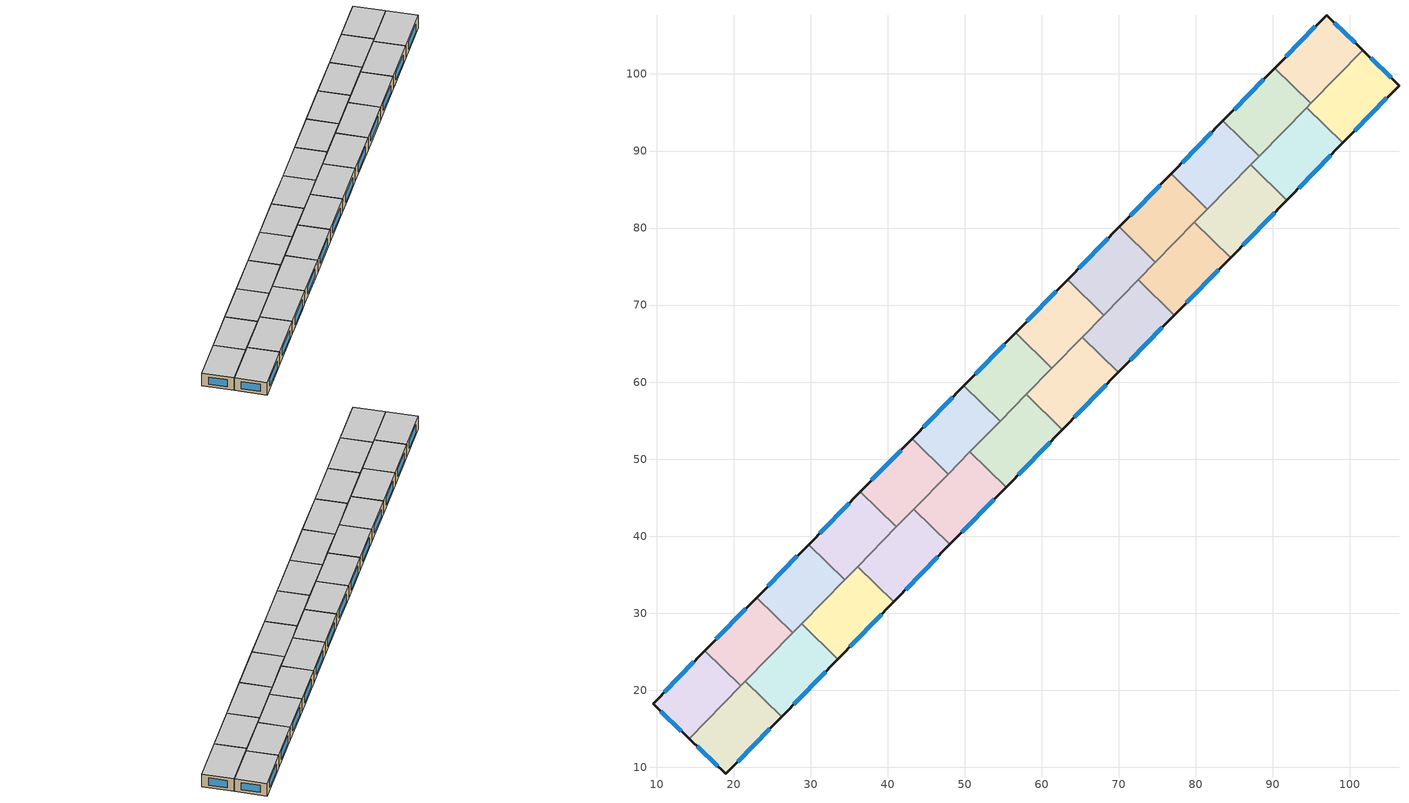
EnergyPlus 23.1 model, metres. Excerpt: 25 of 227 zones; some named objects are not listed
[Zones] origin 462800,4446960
b34ba2d606779dca_F2_dwelling_0
 floor to b34ba2d606779dca_F1_dwelling_0 (EU_floor_Construction): 101.67,103.07 94.93,96.19 90.25,100.77 96.97,107.64 z6
 wall outside (EU_wall_Construction): 101.67,103.07 96.97,107.64 90.25,100.77 z6:9
 wall to b34ba2d606779dca_F2_dwelling_1 (EU_wall_Construction): 90.25,100.77 94.93,96.19 z6:9
 wall to b34ba2d606779dca_F2_dwelling_13 (EU_wall_Construction): 94.93,96.19 101.67,103.07 z6:9
 window (EU_Window_Construction): 95.53,106.17 91.69,102.24 / 100.66,104.05 97.97,106.66 z6.64:8.36
 ceiling to b34ba2d606779dca_F3_dwelling_0 (EU_floor_Construction): 94.93,96.19 101.67,103.07 96.97,107.64 90.25,100.77 z9
b34ba2d606779dca_F2_dwelling_1
 floor to b34ba2d606779dca_F1_dwelling_1 (EU_floor_Construction): 94.93,96.19 88.21,89.31 83.52,93.9 90.25,100.77 z6
 wall outside (EU_wall_Construction): 90.25,100.77 83.52,93.9 z6:9
 wall to b34ba2d606779dca_F2_dwelling_2 (EU_wall_Construction): 83.52,93.9 88.21,89.31 z6:9
 wall to b34ba2d606779dca_F2_dwelling_14 (EU_wall_Construction): 88.21,89.31 94.39,95.63 z6:9
 wall to b34ba2d606779dca_F2_dwelling_13 (EU_wall_Construction): 94.39,95.63 94.93,96.19 z6:9
 window (EU_Window_Construction): 88.81,99.3 84.96,95.37 z6.64:8.36
 ceiling to b34ba2d606779dca_F3_dwelling_1 (EU_floor_Construction): 88.21,89.31 94.93,96.19 90.25,100.77 83.52,93.9 z9
b34ba2d606779dca_F2_dwelling_10
 floor to b34ba2d606779dca_F1_dwelling_10 (EU_floor_Construction): 34.41,34.32 27.68,27.45 22.99,32.03 29.72,38.91 z6
 wall outside (EU_wall_Construction): 29.72,38.91 22.99,32.03 z6:9
 wall to b34ba2d606779dca_F2_dwelling_9 (EU_wall_Construction): 34.41,34.32 29.72,38.91 z6:9
 wall to b34ba2d606779dca_F2_dwelling_11 (EU_wall_Construction): 22.99,32.03 27.68,27.45 z6:9
 wall to b34ba2d606779dca_F2_dwelling_22 (EU_wall_Construction): 28.82,28.61 34.41,34.32 z6:9
 wall to b34ba2d606779dca_F2_dwelling_23 (EU_wall_Construction): 27.68,27.45 28.82,28.61 z6:9
 window (EU_Window_Construction): 28.28,37.43 24.43,33.5 z6.64:8.36
 ceiling to b34ba2d606779dca_F3_dwelling_10 (EU_floor_Construction): 27.68,27.45 34.41,34.32 29.72,38.91 22.99,32.03 z9
b34ba2d606779dca_F2_dwelling_11
 floor to b34ba2d606779dca_F1_dwelling_11 (EU_floor_Construction): 27.68,27.45 20.96,20.57 16.27,25.16 22.99,32.03 z6
 wall outside (EU_wall_Construction): 22.99,32.03 16.27,25.16 z6:9
 wall to b34ba2d606779dca_F2_dwelling_12 (EU_wall_Construction): 16.27,25.16 20.96,20.57 z6:9
 wall to b34ba2d606779dca_F2_dwelling_23 (EU_wall_Construction): 21.54,21.17 27.68,27.45 z6:9
 wall to b34ba2d606779dca_F2_dwelling_24 (EU_wall_Construction): 20.96,20.57 21.54,21.17 z6:9
 window (EU_Window_Construction): 21.55,30.56 17.71,26.63 z6.64:8.36
 ceiling to b34ba2d606779dca_F3_dwelling_11 (EU_floor_Construction): 20.96,20.57 27.68,27.45 22.99,32.03 16.27,25.16 z9
b34ba2d606779dca_F2_dwelling_12
 floor to b34ba2d606779dca_F1_dwelling_12 (EU_floor_Construction): 20.96,20.57 14.24,13.71 9.53,18.27 16.27,25.16 z6
 wall outside (EU_wall_Construction): 16.27,25.16 9.53,18.27 14.24,13.71 z6:9
 wall to b34ba2d606779dca_F2_dwelling_24 (EU_wall_Construction): 14.24,13.71 20.96,20.57 z6:9
 window (EU_Window_Construction): 10.54,17.29 13.23,14.69 / 14.83,23.68 10.97,19.75 z6.64:8.36
 ceiling to b34ba2d606779dca_F3_dwelling_12 (EU_floor_Construction): 14.24,13.71 20.96,20.57 16.27,25.16 9.53,18.27 z9
b34ba2d606779dca_F2_dwelling_13
 floor to b34ba2d606779dca_F1_dwelling_13 (EU_floor_Construction): 106.37,98.5 99.64,91.62 94.95,96.21 101.67,103.07 z6
 floor to b34ba2d606779dca_F1_dwelling_14 (EU_floor_Construction): 99.64,91.62 99.08,91.05 94.39,95.63 94.95,96.21 z6
 wall outside (EU_wall_Construction): 99.08,91.05 106.37,98.5 101.67,103.07 z6:9
 wall to b34ba2d606779dca_F2_dwelling_14 (EU_wall_Construction): 94.39,95.63 99.08,91.05 z6:9
 window (EU_Window_Construction): 105.36,99.48 102.68,102.09 / 100.64,92.64 104.81,96.91 z6.64:8.36
 ceiling to b34ba2d606779dca_F3_dwelling_13 (EU_floor_Construction): 99.08,91.05 106.37,98.5 101.67,103.07 94.39,95.63 z9
b34ba2d606779dca_F2_dwelling_14
 floor to b34ba2d606779dca_F1_dwelling_15 (EU_floor_Construction): 92.91,84.75 91.79,83.6 87.11,88.19 88.23,89.33 z6
 floor adiabatic (EU_floor_Construction): 99.08,91.05 92.91,84.75 88.23,89.33 87.11,88.19 94.39,95.63 z6
 wall outside (EU_wall_Construction): 91.79,83.6 99.08,91.05 z6:9
 wall to b34ba2d606779dca_F2_dwelling_15 (EU_wall_Construction): 87.11,88.19 91.79,83.6 z6:9
 wall to b34ba2d606779dca_F2_dwelling_2 (EU_wall_Construction): 88.21,89.31 87.11,88.19 z6:9
 window (EU_Window_Construction): 93.35,85.2 97.52,89.45 z6.64:8.36
 ceiling to b34ba2d606779dca_F3_dwelling_14 (EU_floor_Construction): 91.79,83.6 99.08,91.05 94.39,95.63 87.11,88.19 z9
b34ba2d606779dca_F2_dwelling_15
 floor to b34ba2d606779dca_F1_dwelling_15 (EU_floor_Construction): 91.79,83.6 86.19,77.87 81.5,82.46 87.11,88.19 z6
 floor to b34ba2d606779dca_F1_dwelling_16 (EU_floor_Construction): 86.19,77.87 84.51,76.16 79.82,80.74 81.5,82.46 z6
 wall outside (EU_wall_Construction): 84.51,76.16 91.79,83.6 z6:9
 wall to b34ba2d606779dca_F2_dwelling_16 (EU_wall_Construction): 79.82,80.74 84.51,76.16 z6:9
 wall to b34ba2d606779dca_F2_dwelling_2 (EU_wall_Construction): 87.11,88.19 81.48,82.44 z6:9
 wall to b34ba2d606779dca_F2_dwelling_3 (EU_wall_Construction): 81.48,82.44 79.82,80.74 z6:9
 window (EU_Window_Construction): 86.07,77.75 90.23,82.01 z6.64:8.36
 ceiling to b34ba2d606779dca_F3_dwelling_15 (EU_floor_Construction): 84.51,76.16 91.79,83.6 87.11,88.19 79.82,80.74 z9
b34ba2d606779dca_F2_dwelling_16
 floor to b34ba2d606779dca_F1_dwelling_16 (EU_floor_Construction): 84.51,76.16 79.46,71 74.78,75.59 79.82,80.74 z6
 floor to b34ba2d606779dca_F1_dwelling_17 (EU_floor_Construction): 79.46,71 77.22,68.71 72.54,73.29 74.78,75.59 z6
 wall outside (EU_wall_Construction): 77.22,68.71 84.51,76.16 z6:9
 wall to b34ba2d606779dca_F2_dwelling_17 (EU_wall_Construction): 72.54,73.29 77.22,68.71 z6:9
 wall to b34ba2d606779dca_F2_dwelling_3 (EU_wall_Construction): 79.82,80.74 74.76,75.57 z6:9
 wall to b34ba2d606779dca_F2_dwelling_4 (EU_wall_Construction): 74.76,75.57 72.54,73.29 z6:9
 window (EU_Window_Construction): 78.78,70.3 82.95,74.56 z6.64:8.36
 ceiling to b34ba2d606779dca_F3_dwelling_16 (EU_floor_Construction): 77.22,68.71 84.51,76.16 79.82,80.74 72.54,73.29 z9
b34ba2d606779dca_F2_dwelling_17
 floor to b34ba2d606779dca_F1_dwelling_17 (EU_floor_Construction): 77.22,68.71 72.74,64.13 68.05,68.71 72.54,73.29 z6
 floor to b34ba2d606779dca_F1_dwelling_18 (EU_floor_Construction): 72.74,64.13 69.94,61.26 65.25,65.85 68.05,68.71 z6
 wall outside (EU_wall_Construction): 69.94,61.26 77.22,68.71 z6:9
 wall to b34ba2d606779dca_F2_dwelling_18 (EU_wall_Construction): 65.25,65.85 69.94,61.26 z6:9
 wall to b34ba2d606779dca_F2_dwelling_4 (EU_wall_Construction): 72.54,73.29 68.03,68.69 z6:9
 wall to b34ba2d606779dca_F2_dwelling_5 (EU_wall_Construction): 68.03,68.69 65.25,65.85 z6:9
 window (EU_Window_Construction): 71.5,62.86 75.66,67.11 z6.64:8.36
 ceiling to b34ba2d606779dca_F3_dwelling_17 (EU_floor_Construction): 69.94,61.26 77.22,68.71 72.54,73.29 65.25,65.85 z9
b34ba2d606779dca_F2_dwelling_18
 floor to b34ba2d606779dca_F1_dwelling_18 (EU_floor_Construction): 69.94,61.26 66.02,57.25 61.33,61.84 65.25,65.85 z6
 floor to b34ba2d606779dca_F1_dwelling_19 (EU_floor_Construction): 66.02,57.25 62.65,53.82 57.97,58.4 61.33,61.84 z6
 wall outside (EU_wall_Construction): 62.65,53.82 69.94,61.26 z6:9
 wall to b34ba2d606779dca_F2_dwelling_19 (EU_wall_Construction): 57.97,58.4 62.65,53.82 z6:9
 wall to b34ba2d606779dca_F2_dwelling_5 (EU_wall_Construction): 65.25,65.85 61.31,61.82 z6:9
 wall to b34ba2d606779dca_F2_dwelling_6 (EU_wall_Construction): 61.31,61.82 57.97,58.4 z6:9
 window (EU_Window_Construction): 64.21,55.41 68.38,59.67 z6.64:8.36
 ceiling to b34ba2d606779dca_F3_dwelling_18 (EU_floor_Construction): 62.65,53.82 69.94,61.26 65.25,65.85 57.97,58.4 z9
b34ba2d606779dca_F2_dwelling_19
 floor to b34ba2d606779dca_F1_dwelling_19 (EU_floor_Construction): 62.65,53.82 59.29,50.38 54.6,54.96 57.97,58.4 z6
 floor to b34ba2d606779dca_F1_dwelling_20 (EU_floor_Construction): 59.29,50.38 55.37,46.37 50.68,50.95 54.6,54.96 z6
 wall outside (EU_wall_Construction): 55.37,46.37 62.65,53.82 z6:9
 wall to b34ba2d606779dca_F2_dwelling_20 (EU_wall_Construction): 50.68,50.96 55.37,46.37 z6:9
 wall to b34ba2d606779dca_F2_dwelling_7 (EU_wall_Construction): 54.58,54.94 50.68,50.96 z6:9
 wall to b34ba2d606779dca_F2_dwelling_6 (EU_wall_Construction): 57.97,58.4 54.58,54.94 z6:9
 window (EU_Window_Construction): 56.93,47.97 61.09,52.22 z6.64:8.36
 ceiling to b34ba2d606779dca_F3_dwelling_19 (EU_floor_Construction): 55.37,46.37 62.65,53.82 57.97,58.4 50.68,50.96 z9
b34ba2d606779dca_F2_dwelling_2
 floor to b34ba2d606779dca_F1_dwelling_2 (EU_floor_Construction): 88.21,89.31 81.48,82.44 76.8,87.03 83.52,93.9 z6
 wall outside (EU_wall_Construction): 83.52,93.9 76.8,87.03 z6:9
 wall to b34ba2d606779dca_F2_dwelling_3 (EU_wall_Construction): 76.8,87.03 81.48,82.44 z6:9
 window (EU_Window_Construction): 82.08,92.43 78.24,88.5 z6.64:8.36
 ceiling to b34ba2d606779dca_F3_dwelling_2 (EU_floor_Construction): 81.48,82.44 88.21,89.31 83.52,93.9 76.8,87.03 z9
b34ba2d606779dca_F2_dwelling_20
 floor to b34ba2d606779dca_F1_dwelling_20 (EU_floor_Construction): 55.37,46.37 52.56,43.51 47.88,48.09 50.68,50.95 z6
 floor to b34ba2d606779dca_F1_dwelling_21 (EU_floor_Construction): 52.56,43.51 48.08,38.92 43.4,43.51 47.88,48.09 z6
 wall outside (EU_wall_Construction): 48.08,38.92 55.37,46.37 z6:9
 wall to b34ba2d606779dca_F2_dwelling_21 (EU_wall_Construction): 43.4,43.51 48.08,38.92 z6:9
 wall to b34ba2d606779dca_F2_dwelling_8 (EU_wall_Construction): 47.86,48.07 43.4,43.51 z6:9
 wall to b34ba2d606779dca_F2_dwelling_7 (EU_wall_Construction): 50.68,50.95 47.86,48.07 z6:9
 window (EU_Window_Construction): 49.64,40.52 53.81,44.78 z6.64:8.36
 ceiling to b34ba2d606779dca_F3_dwelling_20 (EU_floor_Construction): 48.08,38.92 55.37,46.37 50.68,50.96 43.4,43.51 z9
b34ba2d606779dca_F2_dwelling_21
 floor to b34ba2d606779dca_F1_dwelling_22 (EU_floor_Construction): 45.84,36.63 40.79,31.48 36.11,36.06 41.15,41.22 z6
 floor to b34ba2d606779dca_F1_dwelling_21 (EU_floor_Construction): 48.08,38.92 45.84,36.63 41.15,41.22 43.4,43.51 z6
 wall outside (EU_wall_Construction): 40.79,31.48 48.08,38.92 z6:9
 wall to b34ba2d606779dca_F2_dwelling_22 (EU_wall_Construction): 36.11,36.06 40.79,31.48 z6:9
 wall to b34ba2d606779dca_F2_dwelling_9 (EU_wall_Construction): 41.13,41.19 36.11,36.06 z6:9
 wall to b34ba2d606779dca_F2_dwelling_8 (EU_wall_Construction): 43.39,43.51 41.13,41.2 z6:9
 window (EU_Window_Construction): 42.36,33.07 46.52,37.33 z6.64:8.36
 ceiling to b34ba2d606779dca_F3_dwelling_21 (EU_floor_Construction): 40.79,31.48 48.08,38.92 43.4,43.51 36.11,36.06 z9
b34ba2d606779dca_F2_dwelling_22
 floor to b34ba2d606779dca_F1_dwelling_22 (EU_floor_Construction): 40.79,31.48 39.11,29.76 34.43,34.34 36.11,36.06 z6
 floor to b34ba2d606779dca_F1_dwelling_23 (EU_floor_Construction): 39.11,29.76 33.51,24.03 28.82,28.61 34.43,34.34 z6
 wall outside (EU_wall_Construction): 33.51,24.03 40.79,31.48 z6:9
 wall to b34ba2d606779dca_F2_dwelling_23 (EU_wall_Construction): 28.82,28.61 33.51,24.03 z6:9
 wall to b34ba2d606779dca_F2_dwelling_9 (EU_wall_Construction): 36.11,36.06 34.41,34.32 z6:9
 window (EU_Window_Construction): 35.07,25.62 39.23,29.88 z6.64:8.36
 ceiling to b34ba2d606779dca_F3_dwelling_22 (EU_floor_Construction): 33.51,24.03 40.79,31.48 36.11,36.06 28.82,28.61 z9
b34ba2d606779dca_F2_dwelling_23
 floor to b34ba2d606779dca_F1_dwelling_24 (EU_floor_Construction): 32.39,22.88 26.22,16.58 21.54,21.17 27.7,27.47 z6
 floor to b34ba2d606779dca_F1_dwelling_23 (EU_floor_Construction): 33.51,24.03 32.39,22.88 27.7,27.47 28.82,28.61 z6
 wall outside (EU_wall_Construction): 26.22,16.58 33.51,24.03 z6:9
 wall to b34ba2d606779dca_F2_dwelling_24 (EU_wall_Construction): 21.54,21.17 26.22,16.58 z6:9
 window (EU_Window_Construction): 27.78,18.18 31.95,22.43 z6.64:8.36
 ceiling to b34ba2d606779dca_F3_dwelling_23 (EU_floor_Construction): 26.22,16.58 33.51,24.03 28.82,28.61 21.54,21.17 z9
b34ba2d606779dca_F2_dwelling_24
 floor to b34ba2d606779dca_F1_dwelling_25 (EU_floor_Construction): 25.66,16.01 18.95,9.15 14.24,13.71 20.98,20.59 z6
 floor to b34ba2d606779dca_F1_dwelling_24 (EU_floor_Construction): 26.22,16.58 25.66,16.01 20.98,20.59 21.54,21.17 z6
 wall outside (EU_wall_Construction): 14.24,13.71 18.95,9.15 26.22,16.58 z6:9
 window (EU_Window_Construction): 20.51,10.74 24.66,14.99 / 15.25,12.73 17.94,10.12 z6.64:8.36
 ceiling to b34ba2d606779dca_F3_dwelling_24 (EU_floor_Construction): 18.95,9.15 26.22,16.58 21.54,21.17 14.24,13.71 z9
b34ba2d606779dca_F2_dwelling_3
 floor to b34ba2d606779dca_F1_dwelling_3 (EU_floor_Construction): 81.48,82.44 74.76,75.57 70.07,80.15 76.8,87.03 z6
 wall outside (EU_wall_Construction): 76.8,87.03 70.07,80.15 z6:9
 wall to b34ba2d606779dca_F2_dwelling_4 (EU_wall_Construction): 70.07,80.15 74.76,75.57 z6:9
 window (EU_Window_Construction): 75.36,85.55 71.51,81.62 z6.64:8.36
 ceiling to b34ba2d606779dca_F3_dwelling_3 (EU_floor_Construction): 74.76,75.57 81.48,82.44 76.8,87.03 70.07,80.15 z9
b34ba2d606779dca_F2_dwelling_4
 floor to b34ba2d606779dca_F1_dwelling_4 (EU_floor_Construction): 74.76,75.57 68.03,68.69 63.35,73.28 70.07,80.15 z6
 wall outside (EU_wall_Construction): 70.07,80.15 63.35,73.28 z6:9
 wall to b34ba2d606779dca_F2_dwelling_5 (EU_wall_Construction): 63.35,73.28 68.03,68.69 z6:9
 window (EU_Window_Construction): 68.63,78.68 64.79,74.75 z6.64:8.36
 ceiling to b34ba2d606779dca_F3_dwelling_4 (EU_floor_Construction): 68.03,68.69 74.76,75.57 70.07,80.15 63.35,73.28 z9
b34ba2d606779dca_F2_dwelling_5
 floor to b34ba2d606779dca_F1_dwelling_5 (EU_floor_Construction): 68.03,68.69 61.31,61.82 56.62,66.4 63.35,73.28 z6
 wall outside (EU_wall_Construction): 63.35,73.28 56.62,66.4 z6:9
 wall to b34ba2d606779dca_F2_dwelling_6 (EU_wall_Construction): 56.62,66.4 61.31,61.82 z6:9
 window (EU_Window_Construction): 61.91,71.8 58.06,67.87 z6.64:8.36
 ceiling to b34ba2d606779dca_F3_dwelling_5 (EU_floor_Construction): 61.31,61.82 68.03,68.69 63.35,73.28 56.62,66.4 z9
b34ba2d606779dca_F2_dwelling_6
 floor to b34ba2d606779dca_F1_dwelling_6 (EU_floor_Construction): 61.31,61.82 54.58,54.94 49.9,59.53 56.62,66.4 z6
 wall outside (EU_wall_Construction): 56.62,66.4 49.9,59.53 z6:9
 wall to b34ba2d606779dca_F2_dwelling_7 (EU_wall_Construction): 49.9,59.53 54.58,54.94 z6:9
 window (EU_Window_Construction): 55.18,64.93 51.34,61 z6.64:8.36
 ceiling to b34ba2d606779dca_F3_dwelling_6 (EU_floor_Construction): 54.58,54.94 61.31,61.82 56.62,66.4 49.9,59.53 z9
b34ba2d606779dca_F2_dwelling_7
 floor to b34ba2d606779dca_F1_dwelling_7 (EU_floor_Construction): 54.58,54.94 47.86,48.07 43.17,52.65 49.9,59.53 z6
 wall outside (EU_wall_Construction): 49.9,59.53 43.17,52.65 z6:9
 wall to b34ba2d606779dca_F2_dwelling_8 (EU_wall_Construction): 43.17,52.65 47.86,48.07 z6:9
 window (EU_Window_Construction): 48.46,58.06 44.61,54.13 z6.64:8.36
 ceiling to b34ba2d606779dca_F3_dwelling_7 (EU_floor_Construction): 47.86,48.07 54.58,54.94 49.9,59.53 43.17,52.65 z9
b34ba2d606779dca_F2_dwelling_8
 floor to b34ba2d606779dca_F1_dwelling_8 (EU_floor_Construction): 47.86,48.07 41.13,41.2 36.45,45.78 43.17,52.65 z6
 wall outside (EU_wall_Construction): 43.17,52.65 36.45,45.78 z6:9
 wall to b34ba2d606779dca_F2_dwelling_9 (EU_wall_Construction): 36.45,45.78 41.13,41.2 z6:9
 window (EU_Window_Construction): 41.73,51.18 37.89,47.25 z6.64:8.36
 ceiling to b34ba2d606779dca_F3_dwelling_8 (EU_floor_Construction): 41.13,41.2 47.86,48.07 43.17,52.65 36.45,45.78 z9
b34ba2d606779dca_F2_dwelling_9
 floor to b34ba2d606779dca_F1_dwelling_9 (EU_floor_Construction): 41.13,41.2 34.41,34.32 29.72,38.91 36.45,45.78 z6
 wall outside (EU_wall_Construction): 36.45,45.78 29.72,38.91 z6:9
 window (EU_Window_Construction): 35,44.31 31.16,40.38 z6.64:8.36
 ceiling to b34ba2d606779dca_F3_dwelling_9 (EU_floor_Construction): 34.41,34.32 41.13,41.2 36.45,45.78 29.72,38.91 z9
[Building]
EU S2 Campaign: North Axis=0; Terrain=City; Solar Distribution=FullExterior
[Site:Location]
Yerevan-Zvartnots.Intl.AP: Latitude=40.15; Longitude=44.383; Time Zone=4; Elevation=854
[SizingPeriod:WeatherFileDays]
AnnualSizingPeriod: Begin Month=1; Begin Day of Month=1; End Month=12; End Day of Month=31; Day of Week for Start Day=Monday; Use Weather File Daylight Saving Period=No; Use Weather File Rain and Snow Indicators=No
[MATERIAL]
EU_InternalMass_Material: Roughness=MediumRough; Thickness=0.1; Conductivity=1; Density=1800; Specific Heat=900; Thermal Absorptance=0.9; Solar Absorptance=0.7; Visible Absorptance=0.7
[MATERIAL:NOMASS] Roughness=MediumRough; Thermal Absorptance=0.9; Solar Absorptance=0.7; Visible Absorptance=0.7
Name | Thermal Resistance
EU_wall_NoMass | 1.05043
EU_floor_NoMass | 0.478065
[WINDOWMATERIAL:SIMPLEGLAZINGSYSTEM]
EU_Window_SimpleGlazing: UFactor=2.5566; Solar Heat Gain Coefficient=0.75; Visible Transmittance=0.75
[CONSTRUCTION]
EU_wall_Construction: EU_wall_NoMass
EU_floor_Construction: EU_floor_NoMass
EU_Window_Construction: EU_Window_SimpleGlazing
EU_InternalMass_Construction: EU_InternalMass_Material
[ZONE] Type=1; Multiplier=1; Ceiling Height=autocalculate; Floor Area=autocalculate; Part of Total Floor Area=Yes
Name | Volume
b34ba2d606779dca_F2_dwelling_0; b34ba2d606779dca_F2_dwelling_1; b34ba2d606779dca_F2_dwelling_8 | 189.155
b34ba2d606779dca_F2_dwelling_10; b34ba2d606779dca_F2_dwelling_4; b34ba2d606779dca_F2_dwelling_6 | 189.137
b34ba2d606779dca_F2_dwelling_11; b34ba2d606779dca_F2_dwelling_3; b34ba2d606779dca_F2_dwelling_7 | 189.154
b34ba2d606779dca_F2_dwelling_12 | 189.159
b34ba2d606779dca_F2_dwelling_13 | 204.907
b34ba2d606779dca_F2_dwelling_14 | 204.917
b34ba2d606779dca_F2_dwelling_15 | 204.889
b34ba2d606779dca_F2_dwelling_16 | 204.899
b34ba2d606779dca_F2_dwelling_17 | 204.913
b34ba2d606779dca_F2_dwelling_18 | 204.903
b34ba2d606779dca_F2_dwelling_19 | 204.927
b34ba2d606779dca_F2_dwelling_2 | 189.172
b34ba2d606779dca_F2_dwelling_20 | 204.877
b34ba2d606779dca_F2_dwelling_21 | 204.905
b34ba2d606779dca_F2_dwelling_22; b34ba2d606779dca_F2_dwelling_23 | 204.909
b34ba2d606779dca_F2_dwelling_24 | 204.91
b34ba2d606779dca_F2_dwelling_5 | 189.164
b34ba2d606779dca_F2_dwelling_9 | 189.165
[INTERNALMASS] Construction=EU_InternalMass_Construction
Name | Zone or ZoneList | Surface Area
b34ba2d606779dca_F2_dwelling_0_EU_InternalMass | b34ba2d606779dca_F2_dwelling_0 | 63.0516
b34ba2d606779dca_F2_dwelling_1_EU_InternalMass | b34ba2d606779dca_F2_dwelling_1 | 63.0514
b34ba2d606779dca_F2_dwelling_2_EU_InternalMass | b34ba2d606779dca_F2_dwelling_2 | 63.0571
b34ba2d606779dca_F2_dwelling_3_EU_InternalMass | b34ba2d606779dca_F2_dwelling_3 | 63.0514
b34ba2d606779dca_F2_dwelling_4_EU_InternalMass | b34ba2d606779dca_F2_dwelling_4 | 63.0457
b34ba2d606779dca_F2_dwelling_5_EU_InternalMass | b34ba2d606779dca_F2_dwelling_5 | 63.055
b34ba2d606779dca_F2_dwelling_6_EU_InternalMass | b34ba2d606779dca_F2_dwelling_6 | 63.0457
b34ba2d606779dca_F2_dwelling_7_EU_InternalMass | b34ba2d606779dca_F2_dwelling_7 | 63.0514
b34ba2d606779dca_F2_dwelling_8_EU_InternalMass | b34ba2d606779dca_F2_dwelling_8 | 63.0514
b34ba2d606779dca_F2_dwelling_9_EU_InternalMass | b34ba2d606779dca_F2_dwelling_9 | 63.055
b34ba2d606779dca_F2_dwelling_10_EU_InternalMass | b34ba2d606779dca_F2_dwelling_10 | 63.0457
b34ba2d606779dca_F2_dwelling_11_EU_InternalMass | b34ba2d606779dca_F2_dwelling_11 | 63.0514
b34ba2d606779dca_F2_dwelling_12_EU_InternalMass | b34ba2d606779dca_F2_dwelling_12 | 63.0531
b34ba2d606779dca_F2_dwelling_13_EU_InternalMass | b34ba2d606779dca_F2_dwelling_13 | 68.3024
b34ba2d606779dca_F2_dwelling_14_EU_InternalMass | b34ba2d606779dca_F2_dwelling_14 | 68.3057
b34ba2d606779dca_F2_dwelling_15_EU_InternalMass | b34ba2d606779dca_F2_dwelling_15 | 68.2964
b34ba2d606779dca_F2_dwelling_16_EU_InternalMass | b34ba2d606779dca_F2_dwelling_16 | 68.2997
b34ba2d606779dca_F2_dwelling_17_EU_InternalMass | b34ba2d606779dca_F2_dwelling_17 | 68.3044
b34ba2d606779dca_F2_dwelling_18_EU_InternalMass | b34ba2d606779dca_F2_dwelling_18 | 68.3011
b34ba2d606779dca_F2_dwelling_19_EU_InternalMass | b34ba2d606779dca_F2_dwelling_19 | 68.309
b34ba2d606779dca_F2_dwelling_20_EU_InternalMass | b34ba2d606779dca_F2_dwelling_20 | 68.2924
b34ba2d606779dca_F2_dwelling_21_EU_InternalMass | b34ba2d606779dca_F2_dwelling_21 | 68.3054
b34ba2d606779dca_F2_dwelling_22_EU_InternalMass | b34ba2d606779dca_F2_dwelling_22 | 68.303
b34ba2d606779dca_F2_dwelling_23_EU_InternalMass | b34ba2d606779dca_F2_dwelling_23 | 68.303
b34ba2d606779dca_F2_dwelling_24_EU_InternalMass | b34ba2d606779dca_F2_dwelling_24 | 68.3033
[OTHEREQUIPMENT] Fuel Type=Electricity; Design Level Calculation Method=Watts/Area; Power per Zone Floor Area=1; Fraction Latent=0; Fraction Radiant=0; Fraction Lost=0; Carbon Dioxide Generation Rate=0; EndUse Subcategory=EU_Step8_InternalGains
Name | Zone or ZoneList or Space or SpaceList | Schedule
EU_Step8_InternalGain_b34ba2d606779dca_F2_dwelling_0_f000 | b34ba2d606779dca_F2_dwelling_0 | EU_Step8_GainSchedule_b34ba2d606779dca_F2_dwelling_0_f000
EU_Step8_InternalGain_b34ba2d606779dca_F2_dwelling_1_f000 | b34ba2d606779dca_F2_dwelling_1 | EU_Step8_GainSchedule_b34ba2d606779dca_F2_dwelling_1_f000
EU_Step8_InternalGain_b34ba2d606779dca_F2_dwelling_2_f000 | b34ba2d606779dca_F2_dwelling_2 | EU_Step8_GainSchedule_b34ba2d606779dca_F2_dwelling_2_f000
EU_Step8_InternalGain_b34ba2d606779dca_F2_dwelling_3_f000 | b34ba2d606779dca_F2_dwelling_3 | EU_Step8_GainSchedule_b34ba2d606779dca_F2_dwelling_3_f000
EU_Step8_InternalGain_b34ba2d606779dca_F2_dwelling_4_f000 | b34ba2d606779dca_F2_dwelling_4 | EU_Step8_GainSchedule_b34ba2d606779dca_F2_dwelling_4_f000
EU_Step8_InternalGain_b34ba2d606779dca_F2_dwelling_5_f000 | b34ba2d606779dca_F2_dwelling_5 | EU_Step8_GainSchedule_b34ba2d606779dca_F2_dwelling_5_f000
EU_Step8_InternalGain_b34ba2d606779dca_F2_dwelling_6_f000 | b34ba2d606779dca_F2_dwelling_6 | EU_Step8_GainSchedule_b34ba2d606779dca_F2_dwelling_6_f000
EU_Step8_InternalGain_b34ba2d606779dca_F2_dwelling_7_f000 | b34ba2d606779dca_F2_dwelling_7 | EU_Step8_GainSchedule_b34ba2d606779dca_F2_dwelling_7_f000
EU_Step8_InternalGain_b34ba2d606779dca_F2_dwelling_8_f000 | b34ba2d606779dca_F2_dwelling_8 | EU_Step8_GainSchedule_b34ba2d606779dca_F2_dwelling_8_f000
EU_Step8_InternalGain_b34ba2d606779dca_F2_dwelling_9_f000 | b34ba2d606779dca_F2_dwelling_9 | EU_Step8_GainSchedule_b34ba2d606779dca_F2_dwelling_9_f000
EU_Step8_InternalGain_b34ba2d606779dca_F2_dwelling_10_f000 | b34ba2d606779dca_F2_dwelling_10 | EU_Step8_GainSchedule_b34ba2d606779dca_F2_dwelling_10_f000
EU_Step8_InternalGain_b34ba2d606779dca_F2_dwelling_11_f000 | b34ba2d606779dca_F2_dwelling_11 | EU_Step8_GainSchedule_b34ba2d606779dca_F2_dwelling_11_f000
EU_Step8_InternalGain_b34ba2d606779dca_F2_dwelling_12_f000 | b34ba2d606779dca_F2_dwelling_12 | EU_Step8_GainSchedule_b34ba2d606779dca_F2_dwelling_12_f000
EU_Step8_InternalGain_b34ba2d606779dca_F2_dwelling_13_f000 | b34ba2d606779dca_F2_dwelling_13 | EU_Step8_GainSchedule_b34ba2d606779dca_F2_dwelling_13_f000
EU_Step8_InternalGain_b34ba2d606779dca_F2_dwelling_14_f000 | b34ba2d606779dca_F2_dwelling_14 | EU_Step8_GainSchedule_b34ba2d606779dca_F2_dwelling_14_f000
EU_Step8_InternalGain_b34ba2d606779dca_F2_dwelling_15_f000 | b34ba2d606779dca_F2_dwelling_15 | EU_Step8_GainSchedule_b34ba2d606779dca_F2_dwelling_15_f000
EU_Step8_InternalGain_b34ba2d606779dca_F2_dwelling_16_f000 | b34ba2d606779dca_F2_dwelling_16 | EU_Step8_GainSchedule_b34ba2d606779dca_F2_dwelling_16_f000
EU_Step8_InternalGain_b34ba2d606779dca_F2_dwelling_17_f000 | b34ba2d606779dca_F2_dwelling_17 | EU_Step8_GainSchedule_b34ba2d606779dca_F2_dwelling_17_f000
EU_Step8_InternalGain_b34ba2d606779dca_F2_dwelling_18_f000 | b34ba2d606779dca_F2_dwelling_18 | EU_Step8_GainSchedule_b34ba2d606779dca_F2_dwelling_18_f000
EU_Step8_InternalGain_b34ba2d606779dca_F2_dwelling_19_f000 | b34ba2d606779dca_F2_dwelling_19 | EU_Step8_GainSchedule_b34ba2d606779dca_F2_dwelling_19_f000
EU_Step8_InternalGain_b34ba2d606779dca_F2_dwelling_20_f000 | b34ba2d606779dca_F2_dwelling_20 | EU_Step8_GainSchedule_b34ba2d606779dca_F2_dwelling_20_f000
EU_Step8_InternalGain_b34ba2d606779dca_F2_dwelling_21_f000 | b34ba2d606779dca_F2_dwelling_21 | EU_Step8_GainSchedule_b34ba2d606779dca_F2_dwelling_21_f000
EU_Step8_InternalGain_b34ba2d606779dca_F2_dwelling_22_f000 | b34ba2d606779dca_F2_dwelling_22 | EU_Step8_GainSchedule_b34ba2d606779dca_F2_dwelling_22_f000
EU_Step8_InternalGain_b34ba2d606779dca_F2_dwelling_23_f000 | b34ba2d606779dca_F2_dwelling_23 | EU_Step8_GainSchedule_b34ba2d606779dca_F2_dwelling_23_f000
EU_Step8_InternalGain_b34ba2d606779dca_F2_dwelling_24_f000 | b34ba2d606779dca_F2_dwelling_24 | EU_Step8_GainSchedule_b34ba2d606779dca_F2_dwelling_24_f000
[ZONEVENTILATION:DESIGNFLOWRATE] Schedule=EU_AlwaysOn; Design Flow Rate Calculation Method=AirChanges/Hour; Air Changes per Hour=0.557805; Ventilation Type=Natural; Fan Pressure Rise=0; Fan Total Efficiency=1; Constant Term Coefficient=1; Temperature Term Coefficient=0; Velocity Term Coefficient=0; Velocity Squared Term Coefficient=0; Minimum Indoor Temperature=-100; Maximum Indoor Temperature=100; Delta Temperature=-100; Minimum Outdoor Temperature=-100; Maximum Outdoor Temperature=100; Maximum Wind Speed=40
Name | Zone or ZoneList or Space or SpaceList
EU_ConstantAir_b34ba2d606779dca_F2_dwelling_0 | b34ba2d606779dca_F2_dwelling_0
EU_ConstantAir_b34ba2d606779dca_F2_dwelling_1 | b34ba2d606779dca_F2_dwelling_1
EU_ConstantAir_b34ba2d606779dca_F2_dwelling_2 | b34ba2d606779dca_F2_dwelling_2
EU_ConstantAir_b34ba2d606779dca_F2_dwelling_3 | b34ba2d606779dca_F2_dwelling_3
EU_ConstantAir_b34ba2d606779dca_F2_dwelling_4 | b34ba2d606779dca_F2_dwelling_4
EU_ConstantAir_b34ba2d606779dca_F2_dwelling_5 | b34ba2d606779dca_F2_dwelling_5
EU_ConstantAir_b34ba2d606779dca_F2_dwelling_6 | b34ba2d606779dca_F2_dwelling_6
EU_ConstantAir_b34ba2d606779dca_F2_dwelling_7 | b34ba2d606779dca_F2_dwelling_7
EU_ConstantAir_b34ba2d606779dca_F2_dwelling_8 | b34ba2d606779dca_F2_dwelling_8
EU_ConstantAir_b34ba2d606779dca_F2_dwelling_9 | b34ba2d606779dca_F2_dwelling_9
EU_ConstantAir_b34ba2d606779dca_F2_dwelling_10 | b34ba2d606779dca_F2_dwelling_10
EU_ConstantAir_b34ba2d606779dca_F2_dwelling_11 | b34ba2d606779dca_F2_dwelling_11
EU_ConstantAir_b34ba2d606779dca_F2_dwelling_12 | b34ba2d606779dca_F2_dwelling_12
EU_ConstantAir_b34ba2d606779dca_F2_dwelling_13 | b34ba2d606779dca_F2_dwelling_13
EU_ConstantAir_b34ba2d606779dca_F2_dwelling_14 | b34ba2d606779dca_F2_dwelling_14
EU_ConstantAir_b34ba2d606779dca_F2_dwelling_15 | b34ba2d606779dca_F2_dwelling_15
EU_ConstantAir_b34ba2d606779dca_F2_dwelling_16 | b34ba2d606779dca_F2_dwelling_16
EU_ConstantAir_b34ba2d606779dca_F2_dwelling_17 | b34ba2d606779dca_F2_dwelling_17
EU_ConstantAir_b34ba2d606779dca_F2_dwelling_18 | b34ba2d606779dca_F2_dwelling_18
EU_ConstantAir_b34ba2d606779dca_F2_dwelling_19 | b34ba2d606779dca_F2_dwelling_19
EU_ConstantAir_b34ba2d606779dca_F2_dwelling_20 | b34ba2d606779dca_F2_dwelling_20
EU_ConstantAir_b34ba2d606779dca_F2_dwelling_21 | b34ba2d606779dca_F2_dwelling_21
EU_ConstantAir_b34ba2d606779dca_F2_dwelling_22 | b34ba2d606779dca_F2_dwelling_22
EU_ConstantAir_b34ba2d606779dca_F2_dwelling_23 | b34ba2d606779dca_F2_dwelling_23
EU_ConstantAir_b34ba2d606779dca_F2_dwelling_24 | b34ba2d606779dca_F2_dwelling_24
[HVACTEMPLATE:ZONE:IDEALLOADSAIRSYSTEM] System Availability Schedule=EU_AlwaysOn; Maximum Heating Supply Air Temperature=50; Minimum Cooling Supply Air Temperature=13; Maximum Heating Supply Air Humidity Ratio=0.0156; Minimum Cooling Supply Air Humidity Ratio=0.0077; Heating Limit=NoLimit; Cooling Limit=NoLimit; Heating Availability Schedule=EU_AlwaysOn; Cooling Availability Schedule=EU_CoolingOff; Dehumidification Control Type=ConstantSensibleHeatRatio; Cooling Sensible Heat Ratio=0.7; Dehumidification Setpoint=60; Humidification Control Type=None; Humidification Setpoint=30; Outdoor Air Method=None; Outdoor Air Flow Rate per Person=0.00944; Outdoor Air Flow Rate per Zone Floor Area=0; Outdoor Air Flow Rate per Zone=0; Demand Controlled Ventilation Type=None; Outdoor Air Economizer Type=NoEconomizer; Heat Recovery Type=None; Sensible Heat Recovery Effectiveness=0.7; Latent Heat Recovery Effectiveness=0.65
Name | Template Thermostat
b34ba2d606779dca_F2_dwelling_0 | EU_HeatOnly_b34ba2d606779dca_F2_dwelling_0
b34ba2d606779dca_F2_dwelling_1 | EU_HeatOnly_b34ba2d606779dca_F2_dwelling_1
b34ba2d606779dca_F2_dwelling_2 | EU_HeatOnly_b34ba2d606779dca_F2_dwelling_2
b34ba2d606779dca_F2_dwelling_3 | EU_HeatOnly_b34ba2d606779dca_F2_dwelling_3
b34ba2d606779dca_F2_dwelling_4 | EU_HeatOnly_b34ba2d606779dca_F2_dwelling_4
b34ba2d606779dca_F2_dwelling_5 | EU_HeatOnly_b34ba2d606779dca_F2_dwelling_5
b34ba2d606779dca_F2_dwelling_6 | EU_HeatOnly_b34ba2d606779dca_F2_dwelling_6
b34ba2d606779dca_F2_dwelling_7 | EU_HeatOnly_b34ba2d606779dca_F2_dwelling_7
b34ba2d606779dca_F2_dwelling_8 | EU_HeatOnly_b34ba2d606779dca_F2_dwelling_8
b34ba2d606779dca_F2_dwelling_9 | EU_HeatOnly_b34ba2d606779dca_F2_dwelling_9
b34ba2d606779dca_F2_dwelling_10 | EU_HeatOnly_b34ba2d606779dca_F2_dwelling_10
b34ba2d606779dca_F2_dwelling_11 | EU_HeatOnly_b34ba2d606779dca_F2_dwelling_11
b34ba2d606779dca_F2_dwelling_12 | EU_HeatOnly_b34ba2d606779dca_F2_dwelling_12
b34ba2d606779dca_F2_dwelling_13 | EU_HeatOnly_b34ba2d606779dca_F2_dwelling_13
b34ba2d606779dca_F2_dwelling_14 | EU_HeatOnly_b34ba2d606779dca_F2_dwelling_14
b34ba2d606779dca_F2_dwelling_15 | EU_HeatOnly_b34ba2d606779dca_F2_dwelling_15
b34ba2d606779dca_F2_dwelling_16 | EU_HeatOnly_b34ba2d606779dca_F2_dwelling_16
b34ba2d606779dca_F2_dwelling_17 | EU_HeatOnly_b34ba2d606779dca_F2_dwelling_17
b34ba2d606779dca_F2_dwelling_18 | EU_HeatOnly_b34ba2d606779dca_F2_dwelling_18
b34ba2d606779dca_F2_dwelling_19 | EU_HeatOnly_b34ba2d606779dca_F2_dwelling_19
b34ba2d606779dca_F2_dwelling_20 | EU_HeatOnly_b34ba2d606779dca_F2_dwelling_20
b34ba2d606779dca_F2_dwelling_21 | EU_HeatOnly_b34ba2d606779dca_F2_dwelling_21
b34ba2d606779dca_F2_dwelling_22 | EU_HeatOnly_b34ba2d606779dca_F2_dwelling_22
b34ba2d606779dca_F2_dwelling_23 | EU_HeatOnly_b34ba2d606779dca_F2_dwelling_23
b34ba2d606779dca_F2_dwelling_24 | EU_HeatOnly_b34ba2d606779dca_F2_dwelling_24
[SIZING:ZONE] Zone Cooling Design Supply Air Temperature Input Method=SupplyAirTemperature; Zone Cooling Design Supply Air Temperature=13; Zone Heating Design Supply Air Temperature Input Method=SupplyAirTemperature; Zone Heating Design Supply Air Temperature=50; Zone Cooling Design Supply Air Humidity Ratio=0.008; Zone Heating Design Supply Air Humidity Ratio=0.008; Cooling Design Air Flow Method=DesignDay; Cooling Design Air Flow Rate=0; Cooling Minimum Air Flow per Zone Floor Area=0.000762; Cooling Minimum Air Flow=0; Cooling Minimum Air Flow Fraction=0.2; Heating Design Air Flow Method=DesignDay; Heating Design Air Flow Rate=0; Heating Maximum Air Flow per Zone Floor Area=0.002032; Heating Maximum Air Flow=0.141576; Heating Maximum Air Flow Fraction=0.3; Account for Dedicated Outdoor Air System=No; Dedicated Outdoor Air System Control Strategy=NeutralSupplyAir; Dedicated Outdoor Air Low Setpoint Temperature for Design=autosize; Dedicated Outdoor Air High Setpoint Temperature for Design=autosize; Zone Load Sizing Method=Sensible Load Only No Latent Load; Zone Latent Cooling Design Supply Air Humidity Ratio Input Method=HumidityRatioDifference; Zone Cooling Design Supply Air Humidity Ratio Difference=0.005; Zone Latent Heating Design Supply Air Humidity Ratio Input Method=HumidityRatioDifference; Zone Humidification Design Supply Air Humidity Ratio Difference=0.005
b34ba2d606779dca_F2_dwelling_0; b34ba2d606779dca_F2_dwelling_1; b34ba2d606779dca_F2_dwelling_2; b34ba2d606779dca_F2_dwelling_3; b34ba2d606779dca_F2_dwelling_4; b34ba2d606779dca_F2_dwelling_5; b34ba2d606779dca_F2_dwelling_6; b34ba2d606779dca_F2_dwelling_7; b34ba2d606779dca_F2_dwelling_8; b34ba2d606779dca_F2_dwelling_9; b34ba2d606779dca_F2_dwelling_10; b34ba2d606779dca_F2_dwelling_11; b34ba2d606779dca_F2_dwelling_12; b34ba2d606779dca_F2_dwelling_13; b34ba2d606779dca_F2_dwelling_14; b34ba2d606779dca_F2_dwelling_15; b34ba2d606779dca_F2_dwelling_16; b34ba2d606779dca_F2_dwelling_17; b34ba2d606779dca_F2_dwelling_18; b34ba2d606779dca_F2_dwelling_19; b34ba2d606779dca_F2_dwelling_20; b34ba2d606779dca_F2_dwelling_21; b34ba2d606779dca_F2_dwelling_22; b34ba2d606779dca_F2_dwelling_23; b34ba2d606779dca_F2_dwelling_24
[SCHEDULE:CONSTANT]
Name | Hourly Value
EU_AlwaysOn | 1
EU_CoolingOff | 0
[SCHEDULE:FILE] Column Number=1; Rows to Skip at Top=0; Number of Hours of Data=8760; Column Separator=Comma; Interpolate to Timestep=No; Minutes per Item=60; Adjust Schedule for Daylight Savings=Yes
Name | File
EU_Step8_GainSchedule_b34ba2d606779dca_F2_dwelling_0_f000 | ../../schedules/b34ba2d606779dca/b34ba2d606779dca_F2_dwelling_0_f000_gain.csv
EU_Step8_GainSchedule_b34ba2d606779dca_F2_dwelling_1_f000 | ../../schedules/b34ba2d606779dca/b34ba2d606779dca_F2_dwelling_1_f000_gain.csv
EU_Step8_GainSchedule_b34ba2d606779dca_F2_dwelling_2_f000 | ../../schedules/b34ba2d606779dca/b34ba2d606779dca_F2_dwelling_2_f000_gain.csv
EU_Step8_GainSchedule_b34ba2d606779dca_F2_dwelling_3_f000 | ../../schedules/b34ba2d606779dca/b34ba2d606779dca_F2_dwelling_3_f000_gain.csv
EU_Step8_GainSchedule_b34ba2d606779dca_F2_dwelling_4_f000 | ../../schedules/b34ba2d606779dca/b34ba2d606779dca_F2_dwelling_4_f000_gain.csv
EU_Step8_GainSchedule_b34ba2d606779dca_F2_dwelling_5_f000 | ../../schedules/b34ba2d606779dca/b34ba2d606779dca_F2_dwelling_5_f000_gain.csv
EU_Step8_GainSchedule_b34ba2d606779dca_F2_dwelling_6_f000 | ../../schedules/b34ba2d606779dca/b34ba2d606779dca_F2_dwelling_6_f000_gain.csv
EU_Step8_GainSchedule_b34ba2d606779dca_F2_dwelling_7_f000 | ../../schedules/b34ba2d606779dca/b34ba2d606779dca_F2_dwelling_7_f000_gain.csv
EU_Step8_GainSchedule_b34ba2d606779dca_F2_dwelling_8_f000 | ../../schedules/b34ba2d606779dca/b34ba2d606779dca_F2_dwelling_8_f000_gain.csv
EU_Step8_GainSchedule_b34ba2d606779dca_F2_dwelling_9_f000 | ../../schedules/b34ba2d606779dca/b34ba2d606779dca_F2_dwelling_9_f000_gain.csv
EU_Step8_GainSchedule_b34ba2d606779dca_F2_dwelling_10_f000 | ../../schedules/b34ba2d606779dca/b34ba2d606779dca_F2_dwelling_10_f000_gain.csv
EU_Step8_GainSchedule_b34ba2d606779dca_F2_dwelling_11_f000 | ../../schedules/b34ba2d606779dca/b34ba2d606779dca_F2_dwelling_11_f000_gain.csv
EU_Step8_GainSchedule_b34ba2d606779dca_F2_dwelling_12_f000 | ../../schedules/b34ba2d606779dca/b34ba2d606779dca_F2_dwelling_12_f000_gain.csv
EU_Step8_GainSchedule_b34ba2d606779dca_F2_dwelling_13_f000 | ../../schedules/b34ba2d606779dca/b34ba2d606779dca_F2_dwelling_13_f000_gain.csv
EU_Step8_GainSchedule_b34ba2d606779dca_F2_dwelling_14_f000 | ../../schedules/b34ba2d606779dca/b34ba2d606779dca_F2_dwelling_14_f000_gain.csv
EU_Step8_GainSchedule_b34ba2d606779dca_F2_dwelling_15_f000 | ../../schedules/b34ba2d606779dca/b34ba2d606779dca_F2_dwelling_15_f000_gain.csv
EU_Step8_GainSchedule_b34ba2d606779dca_F2_dwelling_16_f000 | ../../schedules/b34ba2d606779dca/b34ba2d606779dca_F2_dwelling_16_f000_gain.csv
EU_Step8_GainSchedule_b34ba2d606779dca_F2_dwelling_17_f000 | ../../schedules/b34ba2d606779dca/b34ba2d606779dca_F2_dwelling_17_f000_gain.csv
EU_Step8_GainSchedule_b34ba2d606779dca_F2_dwelling_18_f000 | ../../schedules/b34ba2d606779dca/b34ba2d606779dca_F2_dwelling_18_f000_gain.csv
EU_Step8_GainSchedule_b34ba2d606779dca_F2_dwelling_19_f000 | ../../schedules/b34ba2d606779dca/b34ba2d606779dca_F2_dwelling_19_f000_gain.csv
EU_Step8_GainSchedule_b34ba2d606779dca_F2_dwelling_20_f000 | ../../schedules/b34ba2d606779dca/b34ba2d606779dca_F2_dwelling_20_f000_gain.csv
EU_Step8_GainSchedule_b34ba2d606779dca_F2_dwelling_21_f000 | ../../schedules/b34ba2d606779dca/b34ba2d606779dca_F2_dwelling_21_f000_gain.csv
EU_Step8_GainSchedule_b34ba2d606779dca_F2_dwelling_22_f000 | ../../schedules/b34ba2d606779dca/b34ba2d606779dca_F2_dwelling_22_f000_gain.csv
EU_Step8_GainSchedule_b34ba2d606779dca_F2_dwelling_23_f000 | ../../schedules/b34ba2d606779dca/b34ba2d606779dca_F2_dwelling_23_f000_gain.csv
EU_Step8_GainSchedule_b34ba2d606779dca_F2_dwelling_24_f000 | ../../schedules/b34ba2d606779dca/b34ba2d606779dca_F2_dwelling_24_f000_gain.csv
